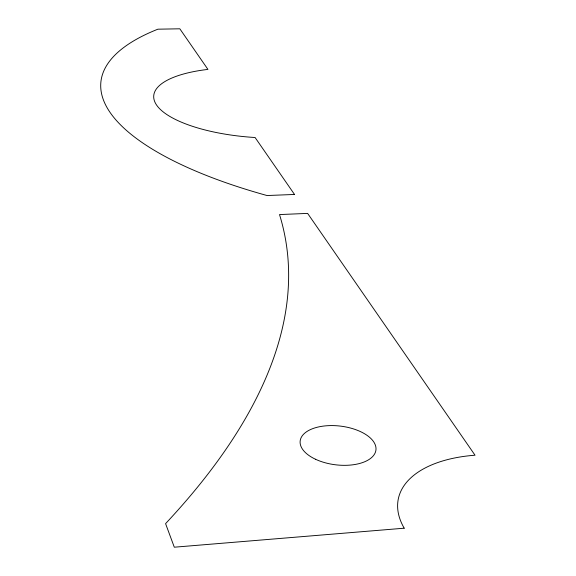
<?xml version="1.0" encoding="UTF-8"?>
<svg xmlns="http://www.w3.org/2000/svg" width="576" height="576" viewBox="0 0 576 576"><rect width="100%" height="100%" fill="white"/><g stroke="black" fill="none" stroke-linecap="round" stroke-linejoin="round"><path stroke-width="0.86" d="M404.208 528.199L174.305 547.2L165.578 523.627A1723.946 590.162 -12 0 0 279.511 214.567L307.627 213.401L475.034 455.22A124.229 65.225 11 0 0 404.208 528.199M294.516 194.458L267.026 195.53A324.806 108.029 5.8 0 1 157.889 29.189L179.827 28.8L207.936 69.401A101.218 34.481 4 0 0 156.65 105.156A101.218 34.481 4 0 0 255.089 137.513L294.516 194.458M315.569 459.274A38.153 19.498 6.8 0 0 375.782 450.922A38.153 19.498 6.8 0 0 322.834 426.168A38.153 19.498 6.8 0 0 315.569 459.274"/></g></svg>
